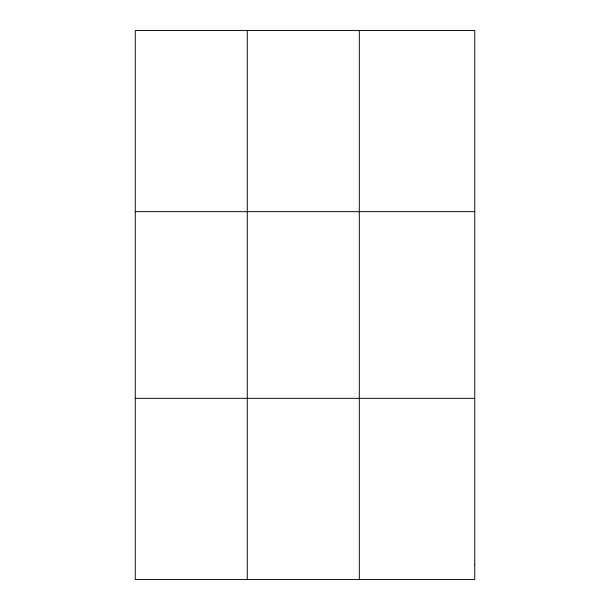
<?xml version="1.0" encoding="UTF-8"?>
<svg xmlns="http://www.w3.org/2000/svg" width="610" height="610" viewBox="0 0 610 610"><rect width="100%" height="100%" fill="white"/><g stroke="black" fill="none" stroke-linecap="round" stroke-linejoin="round"><path stroke-width="0.91" d="M247.286 579.5L247.286 30.5M359.313 579.5L359.313 30.5M135.26 211.67L474.74 211.67M135.26 398.33L474.74 398.33M474.74 564.403L474.74 579.5L135.26 579.5L135.26 30.5L474.74 30.5L474.74 564.403"/></g></svg>
